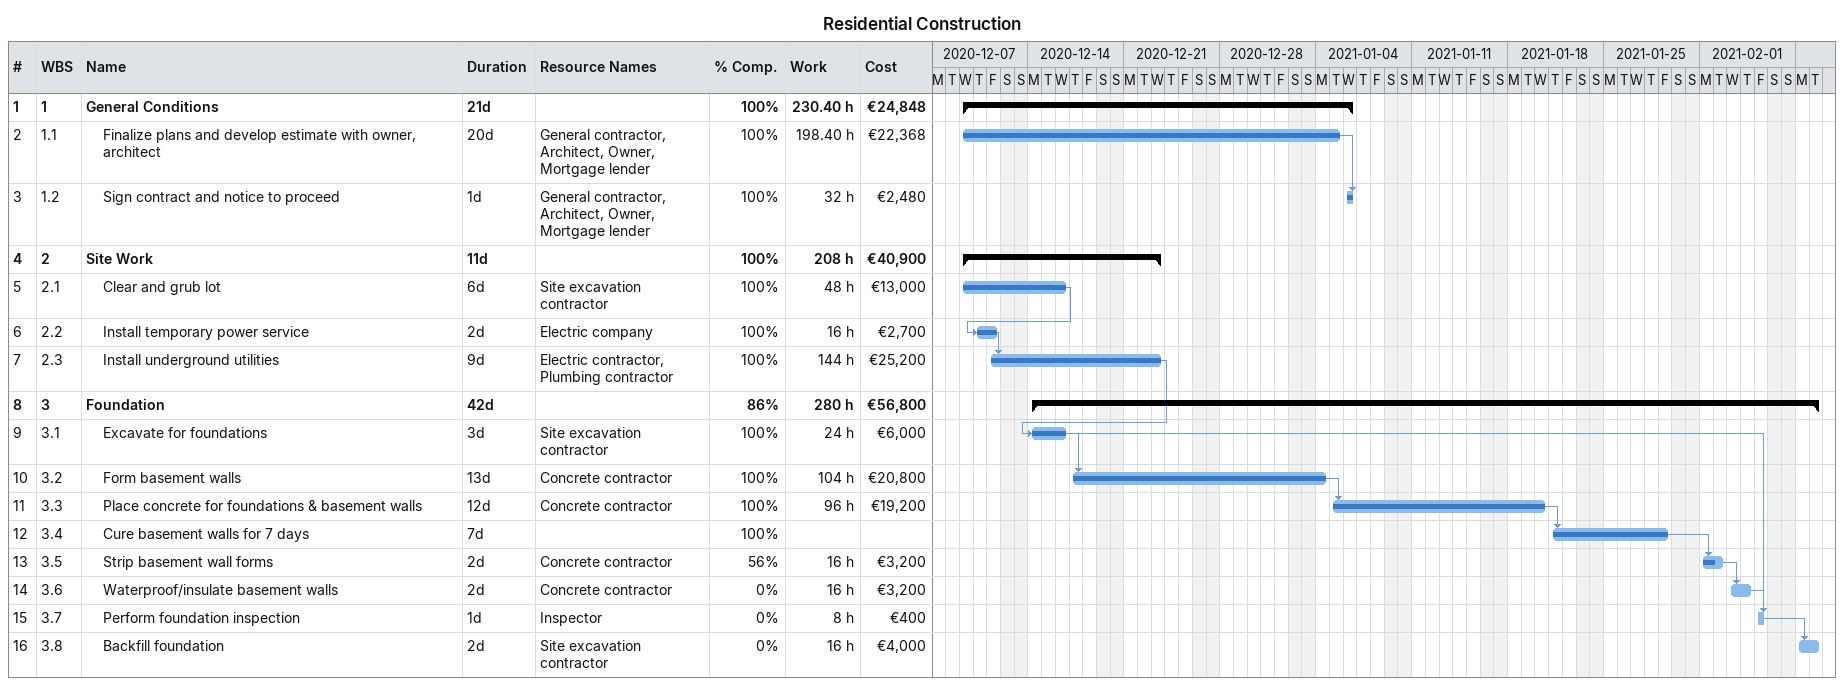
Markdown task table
Residential Construction

| ID | WBS | Task | Duration | Start | Finish | Predecessors | Resources | % complete | Work (h) | Cost (€) |
|---|---|---|---|---|---|---|---|---|---|---|
| 1 | 1 | **General Conditions** | 21d | 2020-12-09 | 2021-01-06 |  |  | 100 | 230.40 | 24848 |
| 2 | 1.1 | Finalize plans and develop estimate with owner, architect | 20d | 2020-12-09 | 2021-01-05 |  | General contractor, Architect, Owner, Mortgage lender | 100 | 198.40 | 22368 |
| 3 | 1.2 | Sign contract and notice to proceed | 1d | 2021-01-06 | 2021-01-06 | 2 | General contractor, Architect, Owner, Mortgage lender | 100 | 32 | 2480 |
| 4 | 2 | **Site Work** | 11d | 2020-12-09 | 2020-12-23 |  |  | 100 | 208 | 40900 |
| 5 | 2.1 | Clear and grub lot | 6d | 2020-12-09 | 2020-12-16 |  | Site excavation contractor | 100 | 48 | 13000 |
| 6 | 2.2 | Install temporary power service | 2d | 2020-12-10 | 2020-12-11 | 5 | Electric company | 100 | 16 | 2700 |
| 7 | 2.3 | Install underground utilities | 9d | 2020-12-11 | 2020-12-23 | 6 | Electric contractor, Plumbing contractor | 100 | 144 | 25200 |
| 8 | 3 | **Foundation** | 42d | 2020-12-14 | 2021-02-09 |  |  | 86 | 280 | 56800 |
| 9 | 3.1 | Excavate for foundations | 3d | 2020-12-14 | 2020-12-16 | 7 | Site excavation contractor | 100 | 24 | 6000 |
| 10 | 3.2 | Form basement walls | 13d | 2020-12-17 | 2021-01-04 | 9 | Concrete contractor | 100 | 104 | 20800 |
| 11 | 3.3 | Place concrete for foundations & basement walls | 12d | 2021-01-05 | 2021-01-20 | 10 | Concrete contractor | 100 | 96 | 19200 |
| 12 | 3.4 | Cure basement walls for 7 days | 7d | 2021-01-21 | 2021-01-29 | 11 |  | 100 |  |  |
| 13 | 3.5 | Strip basement wall forms | 2d | 2021-02-01 | 2021-02-02 | 12 | Concrete contractor | 56 | 16 | 3200 |
| 14 | 3.6 | Waterproof/insulate basement walls | 2d | 2021-02-03 | 2021-02-04 | 13 | Concrete contractor | 0 | 16 | 3200 |
| 15 | 3.7 | Perform foundation inspection | 1d | 2021-02-05 | 2021-02-05 | 14, 9 | Inspector | 0 | 8 | 400 |
| 16 | 3.8 | Backfill foundation | 2d | 2021-02-08 | 2021-02-09 | 15 | Site excavation contractor | 0 | 16 | 4000 |
